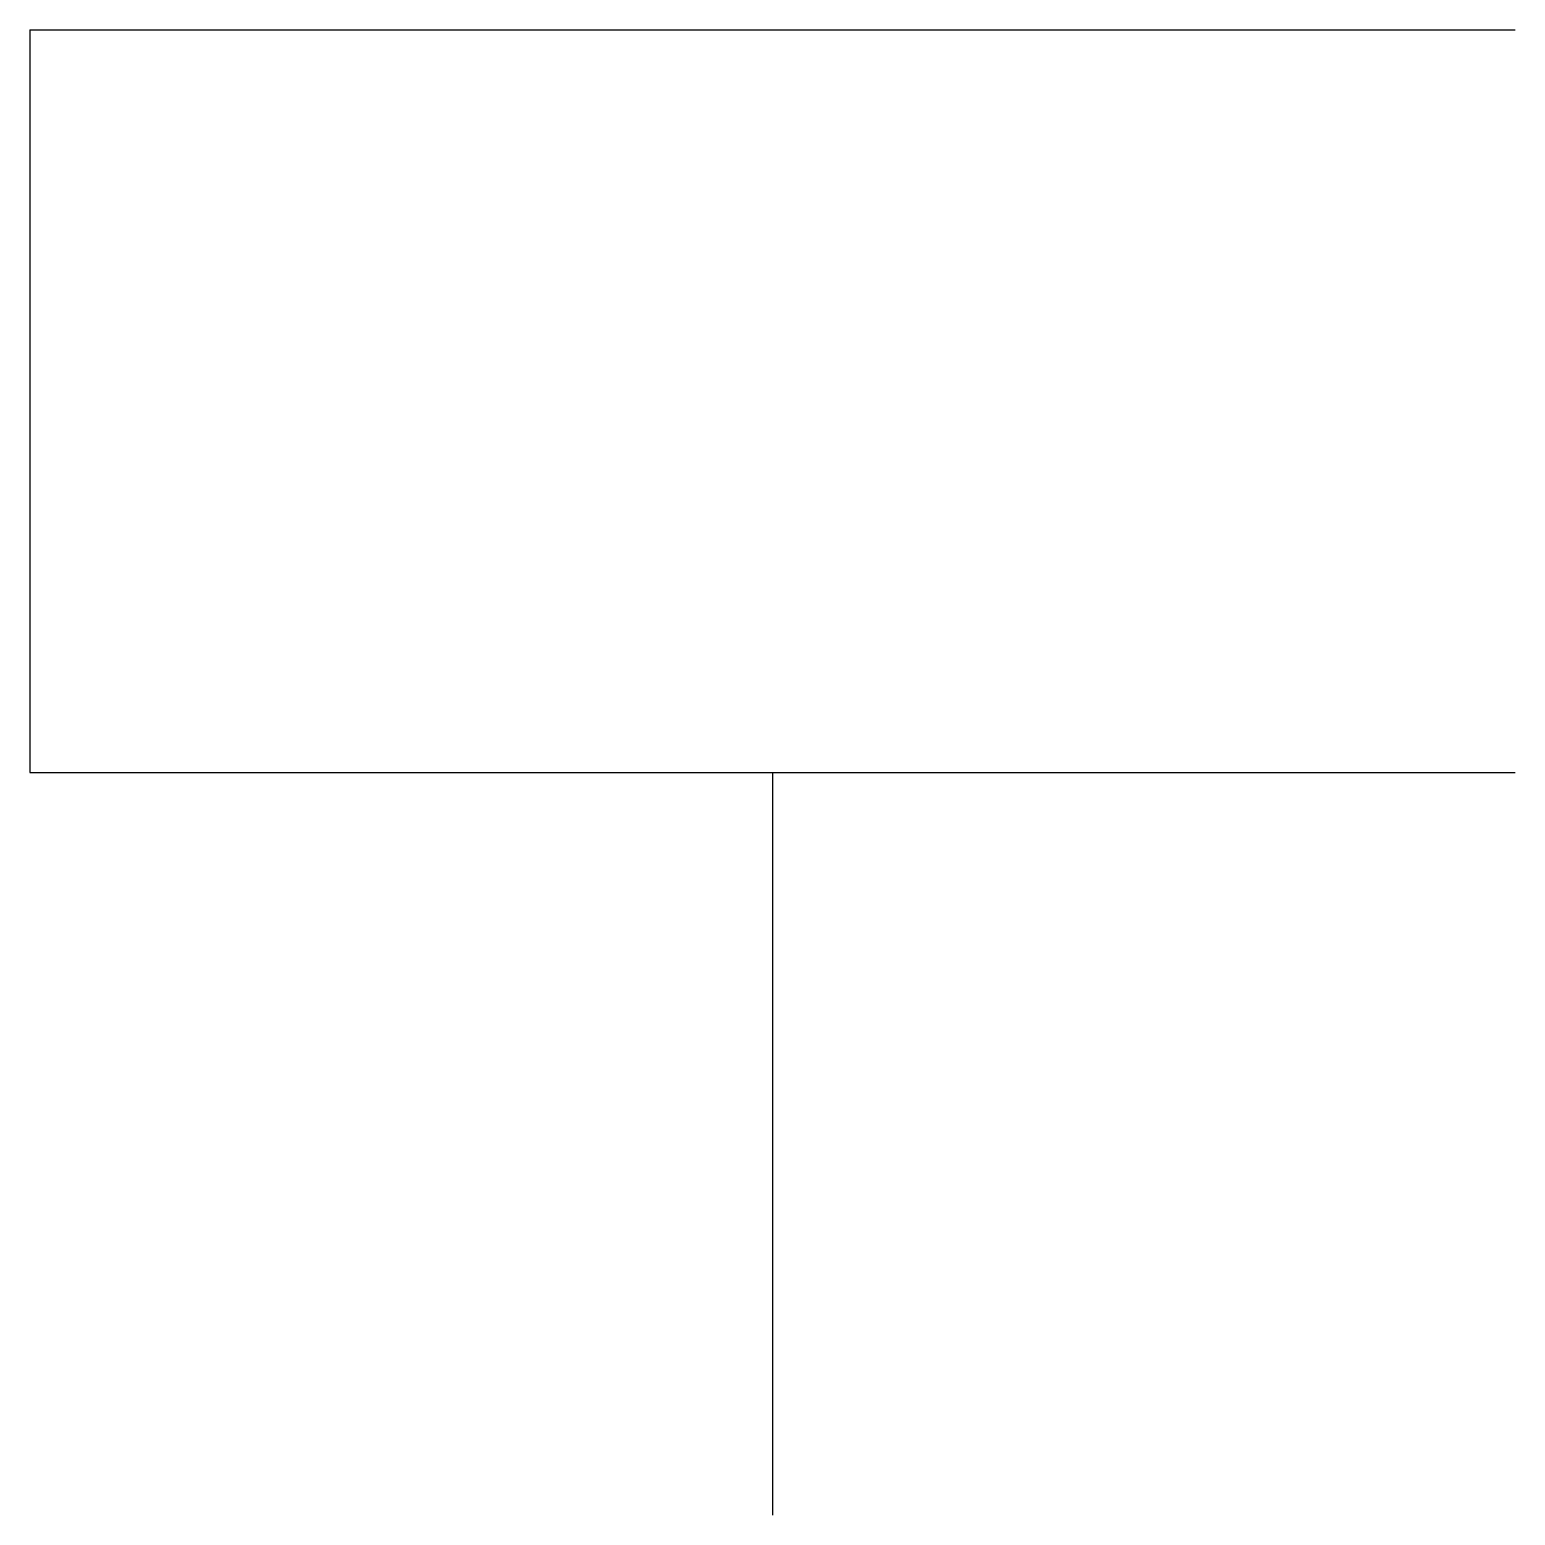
# Model space of a CAD drawing. Extents: x 0 to 100, y 0 to 100.
import ezdxf

# ---------------------------------------------------------------- set-up
doc = ezdxf.new("R2010")
doc.units = 0
doc.layers.add('default', color=7, linetype='CONTINUOUS')

msp = doc.modelspace()

# ---------------------------------------------------------------- linework, layer by layer
at = {"layer": 'default', "color": 7, "linetype": 'CONTINUOUS'}
for p, q in [((0, 100), (0, 50)), ((0, 100), (100, 100)), ((0, 50), (100, 50)), ((50, 50), (50, 0.001))]:
    msp.add_line(p, q, dxfattribs=at)

doc.saveas('drawing.dxf')
